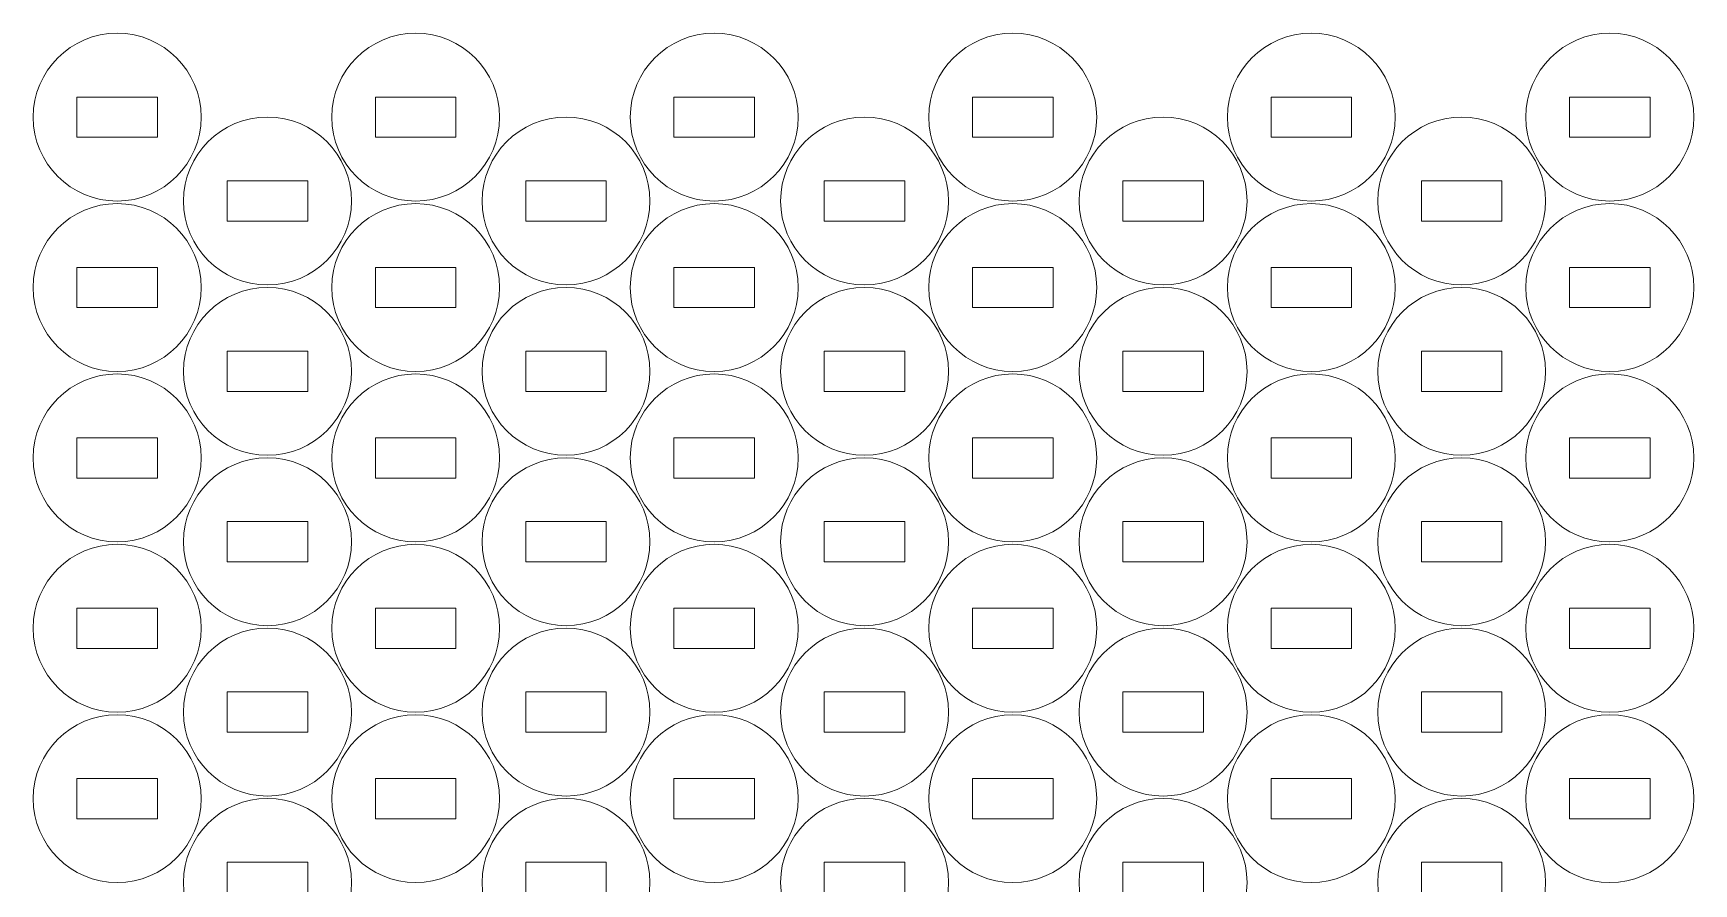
# Model space of a CAD drawing. Header units: millimetres. Extents: x -466 to 466, y -264 to 269.
# Drawn here: x 342.5 to 466.1, y 201.1 to 264.4 of the extents above; entities that cross this region are included whole.
import ezdxf

# ---------------------------------------------------------------- set-up
doc = ezdxf.new("R2010")
doc.units = ezdxf.units.MM
doc.header["$MEASUREMENT"] = 0
doc.layers.add('Camada 1', color=7, linetype='Continuous')

msp = doc.modelspace()

# ---------------------------------------------------------------- linework, layer by layer
at = {"layer": 'Camada 1', "lineweight": 20}
for points in [[(354.9573, 258.1489), (354.9573, 254.6971), (352.1591, 251.8989), (348.7073, 251.8989), (348.7073, 251.8989), (345.2555, 251.8989), (342.4573, 254.6971), (342.4573, 258.1489), (342.4573, 258.1489), (342.4573, 261.6007), (345.2555, 264.3989), (348.7073, 264.3989), (348.7073, 264.3989), (352.1591, 264.3989), (354.9573, 261.6007), (354.9573, 258.1489)], [(377.1824, 258.1489), (377.1824, 254.6971), (374.3842, 251.8989), (370.9324, 251.8989), (370.9324, 251.8989), (367.4806, 251.8989), (364.6824, 254.6971), (364.6824, 258.1489), (364.6824, 258.1489), (364.6824, 261.6007), (367.4806, 264.3989), (370.9324, 264.3989), (370.9324, 264.3989), (374.3842, 264.3989), (377.1824, 261.6007), (377.1824, 258.1489)], [(399.4075, 258.1489), (399.4075, 254.6971), (396.6093, 251.8989), (393.1575, 251.8989), (393.1575, 251.8989), (389.7057, 251.8989), (386.9075, 254.6971), (386.9075, 258.1489), (386.9075, 258.1489), (386.9075, 261.6007), (389.7057, 264.3989), (393.1575, 264.3989), (393.1575, 264.3989), (396.6093, 264.3989), (399.4075, 261.6007), (399.4075, 258.1489)], [(421.6326, 258.1489), (421.6326, 254.6971), (418.8344, 251.8989), (415.3826, 251.8989), (415.3826, 251.8989), (411.9308, 251.8989), (409.1326, 254.6971), (409.1326, 258.1489), (409.1326, 258.1489), (409.1326, 261.6007), (411.9308, 264.3989), (415.3826, 264.3989), (415.3826, 264.3989), (418.8344, 264.3989), (421.6326, 261.6007), (421.6326, 258.1489)], [(443.8577, 258.1489), (443.8577, 254.6971), (441.0595, 251.8989), (437.6077, 251.8989), (437.6077, 251.8989), (434.1559, 251.8989), (431.3577, 254.6971), (431.3577, 258.1489), (431.3577, 258.1489), (431.3577, 261.6007), (434.1559, 264.3989), (437.6077, 264.3989), (437.6077, 264.3989), (441.0595, 264.3989), (443.8577, 261.6007), (443.8577, 258.1489)], [(466.0828, 258.1489), (466.0828, 254.6971), (463.2846, 251.8989), (459.8328, 251.8989), (459.8328, 251.8989), (456.381, 251.8989), (453.5828, 254.6971), (453.5828, 258.1489), (453.5828, 258.1489), (453.5828, 261.6007), (456.381, 264.3989), (459.8328, 264.3989), (459.8328, 264.3989), (463.2846, 264.3989), (466.0828, 261.6007), (466.0828, 258.1489)], [(351.7073, 259.6489), (351.7073, 259.6489), (351.7073, 256.6489), (351.7073, 256.6489), (351.7073, 256.6489), (351.7073, 256.6489), (345.7073, 256.6489), (345.7073, 256.6489), (345.7073, 256.6489), (345.7073, 256.6489), (345.7073, 259.6489), (345.7073, 259.6489), (345.7073, 259.6489), (345.7073, 259.6489), (351.7073, 259.6489), (351.7073, 259.6489)], [(373.9324, 259.6489), (373.9324, 259.6489), (373.9324, 256.6489), (373.9324, 256.6489), (373.9324, 256.6489), (373.9324, 256.6489), (367.9324, 256.6489), (367.9324, 256.6489), (367.9324, 256.6489), (367.9324, 256.6489), (367.9324, 259.6489), (367.9324, 259.6489), (367.9324, 259.6489), (367.9324, 259.6489), (373.9324, 259.6489), (373.9324, 259.6489)], [(396.1575, 259.6489), (396.1575, 259.6489), (396.1575, 256.6489), (396.1575, 256.6489), (396.1575, 256.6489), (396.1575, 256.6489), (390.1575, 256.6489), (390.1575, 256.6489), (390.1575, 256.6489), (390.1575, 256.6489), (390.1575, 259.6489), (390.1575, 259.6489), (390.1575, 259.6489), (390.1575, 259.6489), (396.1575, 259.6489), (396.1575, 259.6489)], [(418.3826, 259.6489), (418.3826, 259.6489), (418.3826, 256.6489), (418.3826, 256.6489), (418.3826, 256.6489), (418.3826, 256.6489), (412.3826, 256.6489), (412.3826, 256.6489), (412.3826, 256.6489), (412.3826, 256.6489), (412.3826, 259.6489), (412.3826, 259.6489), (412.3826, 259.6489), (412.3826, 259.6489), (418.3826, 259.6489), (418.3826, 259.6489)], [(440.6077, 259.6489), (440.6077, 259.6489), (440.6077, 256.6489), (440.6077, 256.6489), (440.6077, 256.6489), (440.6077, 256.6489), (434.6077, 256.6489), (434.6077, 256.6489), (434.6077, 256.6489), (434.6077, 256.6489), (434.6077, 259.6489), (434.6077, 259.6489), (434.6077, 259.6489), (434.6077, 259.6489), (440.6077, 259.6489), (440.6077, 259.6489)], [(462.8328, 259.6489), (462.8328, 259.6489), (462.8328, 256.6489), (462.8328, 256.6489), (462.8328, 256.6489), (462.8328, 256.6489), (456.8328, 256.6489), (456.8328, 256.6489), (456.8328, 256.6489), (456.8328, 256.6489), (456.8328, 259.6489), (456.8328, 259.6489), (456.8328, 259.6489), (456.8328, 259.6489), (462.8328, 259.6489), (462.8328, 259.6489)], [(366.1493, 251.9047), (366.1493, 248.4529), (363.3511, 245.6547), (359.8993, 245.6547), (359.8993, 245.6547), (356.4475, 245.6547), (353.6493, 248.4529), (353.6493, 251.9047), (353.6493, 251.9047), (353.6493, 255.3565), (356.4475, 258.1547), (359.8993, 258.1547), (359.8993, 258.1547), (363.3511, 258.1547), (366.1493, 255.3565), (366.1493, 251.9047)], [(388.3744, 251.9047), (388.3744, 248.4529), (385.5762, 245.6547), (382.1244, 245.6547), (382.1244, 245.6547), (378.6726, 245.6547), (375.8744, 248.4529), (375.8744, 251.9047), (375.8744, 251.9047), (375.8744, 255.3565), (378.6726, 258.1547), (382.1244, 258.1547), (382.1244, 258.1547), (385.5762, 258.1547), (388.3744, 255.3565), (388.3744, 251.9047)], [(410.5995, 251.9047), (410.5995, 248.4529), (407.8013, 245.6547), (404.3495, 245.6547), (404.3495, 245.6547), (400.8977, 245.6547), (398.0995, 248.4529), (398.0995, 251.9047), (398.0995, 251.9047), (398.0995, 255.3565), (400.8977, 258.1547), (404.3495, 258.1547), (404.3495, 258.1547), (407.8013, 258.1547), (410.5995, 255.3565), (410.5995, 251.9047)], [(432.8246, 251.9047), (432.8246, 248.4529), (430.0264, 245.6547), (426.5746, 245.6547), (426.5746, 245.6547), (423.1228, 245.6547), (420.3246, 248.4529), (420.3246, 251.9047), (420.3246, 251.9047), (420.3246, 255.3565), (423.1228, 258.1547), (426.5746, 258.1547), (426.5746, 258.1547), (430.0264, 258.1547), (432.8246, 255.3565), (432.8246, 251.9047)], [(455.0497, 251.9047), (455.0497, 248.4529), (452.2515, 245.6547), (448.7997, 245.6547), (448.7997, 245.6547), (445.3479, 245.6547), (442.5497, 248.4529), (442.5497, 251.9047), (442.5497, 251.9047), (442.5497, 255.3565), (445.3479, 258.1547), (448.7997, 258.1547), (448.7997, 258.1547), (452.2515, 258.1547), (455.0497, 255.3565), (455.0497, 251.9047)], [(362.8993, 253.4047), (362.8993, 253.4047), (362.8993, 250.4047), (362.8993, 250.4047), (362.8993, 250.4047), (362.8993, 250.4047), (356.8993, 250.4047), (356.8993, 250.4047), (356.8993, 250.4047), (356.8993, 250.4047), (356.8993, 253.4047), (356.8993, 253.4047), (356.8993, 253.4047), (356.8993, 253.4047), (362.8993, 253.4047), (362.8993, 253.4047)], [(385.1244, 253.4047), (385.1244, 253.4047), (385.1244, 250.4047), (385.1244, 250.4047), (385.1244, 250.4047), (385.1244, 250.4047), (379.1244, 250.4047), (379.1244, 250.4047), (379.1244, 250.4047), (379.1244, 250.4047), (379.1244, 253.4047), (379.1244, 253.4047), (379.1244, 253.4047), (379.1244, 253.4047), (385.1244, 253.4047), (385.1244, 253.4047)], [(407.3495, 253.4047), (407.3495, 253.4047), (407.3495, 250.4047), (407.3495, 250.4047), (407.3495, 250.4047), (407.3495, 250.4047), (401.3495, 250.4047), (401.3495, 250.4047), (401.3495, 250.4047), (401.3495, 250.4047), (401.3495, 253.4047), (401.3495, 253.4047), (401.3495, 253.4047), (401.3495, 253.4047), (407.3495, 253.4047), (407.3495, 253.4047)], [(429.5746, 253.4047), (429.5746, 253.4047), (429.5746, 250.4047), (429.5746, 250.4047), (429.5746, 250.4047), (429.5746, 250.4047), (423.5746, 250.4047), (423.5746, 250.4047), (423.5746, 250.4047), (423.5746, 250.4047), (423.5746, 253.4047), (423.5746, 253.4047), (423.5746, 253.4047), (423.5746, 253.4047), (429.5746, 253.4047), (429.5746, 253.4047)], [(451.7997, 253.4047), (451.7997, 253.4047), (451.7997, 250.4047), (451.7997, 250.4047), (451.7997, 250.4047), (451.7997, 250.4047), (445.7997, 250.4047), (445.7997, 250.4047), (445.7997, 250.4047), (445.7997, 250.4047), (445.7997, 253.4047), (445.7997, 253.4047), (445.7997, 253.4047), (445.7997, 253.4047), (451.7997, 253.4047), (451.7997, 253.4047)], [(354.9573, 245.4637), (354.9573, 242.0119), (352.1591, 239.2137), (348.7073, 239.2137), (348.7073, 239.2137), (345.2555, 239.2137), (342.4573, 242.0119), (342.4573, 245.4637), (342.4573, 245.4637), (342.4573, 248.9155), (345.2555, 251.7137), (348.7073, 251.7137), (348.7073, 251.7137), (352.1591, 251.7137), (354.9573, 248.9155), (354.9573, 245.4637)], [(377.1824, 245.4637), (377.1824, 242.0119), (374.3842, 239.2137), (370.9324, 239.2137), (370.9324, 239.2137), (367.4806, 239.2137), (364.6824, 242.0119), (364.6824, 245.4637), (364.6824, 245.4637), (364.6824, 248.9155), (367.4806, 251.7137), (370.9324, 251.7137), (370.9324, 251.7137), (374.3842, 251.7137), (377.1824, 248.9155), (377.1824, 245.4637)], [(399.4075, 245.4637), (399.4075, 242.0119), (396.6093, 239.2137), (393.1575, 239.2137), (393.1575, 239.2137), (389.7057, 239.2137), (386.9075, 242.0119), (386.9075, 245.4637), (386.9075, 245.4637), (386.9075, 248.9155), (389.7057, 251.7137), (393.1575, 251.7137), (393.1575, 251.7137), (396.6093, 251.7137), (399.4075, 248.9155), (399.4075, 245.4637)], [(421.6326, 245.4637), (421.6326, 242.0119), (418.8344, 239.2137), (415.3826, 239.2137), (415.3826, 239.2137), (411.9308, 239.2137), (409.1326, 242.0119), (409.1326, 245.4637), (409.1326, 245.4637), (409.1326, 248.9155), (411.9308, 251.7137), (415.3826, 251.7137), (415.3826, 251.7137), (418.8344, 251.7137), (421.6326, 248.9155), (421.6326, 245.4637)], [(443.8577, 245.4637), (443.8577, 242.0119), (441.0595, 239.2137), (437.6077, 239.2137), (437.6077, 239.2137), (434.1559, 239.2137), (431.3577, 242.0119), (431.3577, 245.4637), (431.3577, 245.4637), (431.3577, 248.9155), (434.1559, 251.7137), (437.6077, 251.7137), (437.6077, 251.7137), (441.0595, 251.7137), (443.8577, 248.9155), (443.8577, 245.4637)], [(466.0828, 245.4637), (466.0828, 242.0119), (463.2846, 239.2137), (459.8328, 239.2137), (459.8328, 239.2137), (456.381, 239.2137), (453.5828, 242.0119), (453.5828, 245.4637), (453.5828, 245.4637), (453.5828, 248.9155), (456.381, 251.7137), (459.8328, 251.7137), (459.8328, 251.7137), (463.2846, 251.7137), (466.0828, 248.9155), (466.0828, 245.4637)], [(351.7073, 246.9637), (351.7073, 246.9637), (351.7073, 243.9637), (351.7073, 243.9637), (351.7073, 243.9637), (351.7073, 243.9637), (345.7073, 243.9637), (345.7073, 243.9637), (345.7073, 243.9637), (345.7073, 243.9637), (345.7073, 246.9637), (345.7073, 246.9637), (345.7073, 246.9637), (345.7073, 246.9637), (351.7073, 246.9637), (351.7073, 246.9637)], [(373.9324, 246.9637), (373.9324, 246.9637), (373.9324, 243.9637), (373.9324, 243.9637), (373.9324, 243.9637), (373.9324, 243.9637), (367.9324, 243.9637), (367.9324, 243.9637), (367.9324, 243.9637), (367.9324, 243.9637), (367.9324, 246.9637), (367.9324, 246.9637), (367.9324, 246.9637), (367.9324, 246.9637), (373.9324, 246.9637), (373.9324, 246.9637)], [(396.1575, 246.9637), (396.1575, 246.9637), (396.1575, 243.9637), (396.1575, 243.9637), (396.1575, 243.9637), (396.1575, 243.9637), (390.1575, 243.9637), (390.1575, 243.9637), (390.1575, 243.9637), (390.1575, 243.9637), (390.1575, 246.9637), (390.1575, 246.9637), (390.1575, 246.9637), (390.1575, 246.9637), (396.1575, 246.9637), (396.1575, 246.9637)], [(418.3826, 246.9637), (418.3826, 246.9637), (418.3826, 243.9637), (418.3826, 243.9637), (418.3826, 243.9637), (418.3826, 243.9637), (412.3826, 243.9637), (412.3826, 243.9637), (412.3826, 243.9637), (412.3826, 243.9637), (412.3826, 246.9637), (412.3826, 246.9637), (412.3826, 246.9637), (412.3826, 246.9637), (418.3826, 246.9637), (418.3826, 246.9637)], [(440.6077, 246.9637), (440.6077, 246.9637), (440.6077, 243.9637), (440.6077, 243.9637), (440.6077, 243.9637), (440.6077, 243.9637), (434.6077, 243.9637), (434.6077, 243.9637), (434.6077, 243.9637), (434.6077, 243.9637), (434.6077, 246.9637), (434.6077, 246.9637), (434.6077, 246.9637), (434.6077, 246.9637), (440.6077, 246.9637), (440.6077, 246.9637)], [(462.8328, 246.9637), (462.8328, 246.9637), (462.8328, 243.9637), (462.8328, 243.9637), (462.8328, 243.9637), (462.8328, 243.9637), (456.8328, 243.9637), (456.8328, 243.9637), (456.8328, 243.9637), (456.8328, 243.9637), (456.8328, 246.9637), (456.8328, 246.9637), (456.8328, 246.9637), (456.8328, 246.9637), (462.8328, 246.9637), (462.8328, 246.9637)], [(366.1493, 239.2195), (366.1493, 235.7677), (363.3511, 232.9695), (359.8993, 232.9695), (359.8993, 232.9695), (356.4475, 232.9695), (353.6493, 235.7677), (353.6493, 239.2195), (353.6493, 239.2195), (353.6493, 242.6713), (356.4475, 245.4695), (359.8993, 245.4695), (359.8993, 245.4695), (363.3511, 245.4695), (366.1493, 242.6713), (366.1493, 239.2195)], [(388.3744, 239.2195), (388.3744, 235.7677), (385.5762, 232.9695), (382.1244, 232.9695), (382.1244, 232.9695), (378.6726, 232.9695), (375.8744, 235.7677), (375.8744, 239.2195), (375.8744, 239.2195), (375.8744, 242.6713), (378.6726, 245.4695), (382.1244, 245.4695), (382.1244, 245.4695), (385.5762, 245.4695), (388.3744, 242.6713), (388.3744, 239.2195)], [(410.5995, 239.2195), (410.5995, 235.7677), (407.8013, 232.9695), (404.3495, 232.9695), (404.3495, 232.9695), (400.8977, 232.9695), (398.0995, 235.7677), (398.0995, 239.2195), (398.0995, 239.2195), (398.0995, 242.6713), (400.8977, 245.4695), (404.3495, 245.4695), (404.3495, 245.4695), (407.8013, 245.4695), (410.5995, 242.6713), (410.5995, 239.2195)], [(432.8246, 239.2195), (432.8246, 235.7677), (430.0264, 232.9695), (426.5746, 232.9695), (426.5746, 232.9695), (423.1228, 232.9695), (420.3246, 235.7677), (420.3246, 239.2195), (420.3246, 239.2195), (420.3246, 242.6713), (423.1228, 245.4695), (426.5746, 245.4695), (426.5746, 245.4695), (430.0264, 245.4695), (432.8246, 242.6713), (432.8246, 239.2195)], [(455.0497, 239.2195), (455.0497, 235.7677), (452.2515, 232.9695), (448.7997, 232.9695), (448.7997, 232.9695), (445.3479, 232.9695), (442.5497, 235.7677), (442.5497, 239.2195), (442.5497, 239.2195), (442.5497, 242.6713), (445.3479, 245.4695), (448.7997, 245.4695), (448.7997, 245.4695), (452.2515, 245.4695), (455.0497, 242.6713), (455.0497, 239.2195)], [(362.8993, 240.7195), (362.8993, 240.7195), (362.8993, 237.7195), (362.8993, 237.7195), (362.8993, 237.7195), (362.8993, 237.7195), (356.8993, 237.7195), (356.8993, 237.7195), (356.8993, 237.7195), (356.8993, 237.7195), (356.8993, 240.7195), (356.8993, 240.7195), (356.8993, 240.7195), (356.8993, 240.7195), (362.8993, 240.7195), (362.8993, 240.7195)], [(385.1244, 240.7195), (385.1244, 240.7195), (385.1244, 237.7195), (385.1244, 237.7195), (385.1244, 237.7195), (385.1244, 237.7195), (379.1244, 237.7195), (379.1244, 237.7195), (379.1244, 237.7195), (379.1244, 237.7195), (379.1244, 240.7195), (379.1244, 240.7195), (379.1244, 240.7195), (379.1244, 240.7195), (385.1244, 240.7195), (385.1244, 240.7195)], [(407.3495, 240.7195), (407.3495, 240.7195), (407.3495, 237.7195), (407.3495, 237.7195), (407.3495, 237.7195), (407.3495, 237.7195), (401.3495, 237.7195), (401.3495, 237.7195), (401.3495, 237.7195), (401.3495, 237.7195), (401.3495, 240.7195), (401.3495, 240.7195), (401.3495, 240.7195), (401.3495, 240.7195), (407.3495, 240.7195), (407.3495, 240.7195)], [(429.5746, 240.7195), (429.5746, 240.7195), (429.5746, 237.7195), (429.5746, 237.7195), (429.5746, 237.7195), (429.5746, 237.7195), (423.5746, 237.7195), (423.5746, 237.7195), (423.5746, 237.7195), (423.5746, 237.7195), (423.5746, 240.7195), (423.5746, 240.7195), (423.5746, 240.7195), (423.5746, 240.7195), (429.5746, 240.7195), (429.5746, 240.7195)], [(451.7997, 240.7195), (451.7997, 240.7195), (451.7997, 237.7195), (451.7997, 237.7195), (451.7997, 237.7195), (451.7997, 237.7195), (445.7997, 237.7195), (445.7997, 237.7195), (445.7997, 237.7195), (445.7997, 237.7195), (445.7997, 240.7195), (445.7997, 240.7195), (445.7997, 240.7195), (445.7997, 240.7195), (451.7997, 240.7195), (451.7997, 240.7195)], [(354.9573, 232.7785), (354.9573, 229.3267), (352.1591, 226.5285), (348.7073, 226.5285), (348.7073, 226.5285), (345.2555, 226.5285), (342.4573, 229.3267), (342.4573, 232.7785), (342.4573, 232.7785), (342.4573, 236.2303), (345.2555, 239.0285), (348.7073, 239.0285), (348.7073, 239.0285), (352.1591, 239.0285), (354.9573, 236.2303), (354.9573, 232.7785)], [(377.1824, 232.7785), (377.1824, 229.3267), (374.3842, 226.5285), (370.9324, 226.5285), (370.9324, 226.5285), (367.4806, 226.5285), (364.6824, 229.3267), (364.6824, 232.7785), (364.6824, 232.7785), (364.6824, 236.2303), (367.4806, 239.0285), (370.9324, 239.0285), (370.9324, 239.0285), (374.3842, 239.0285), (377.1824, 236.2303), (377.1824, 232.7785)], [(399.4075, 232.7785), (399.4075, 229.3267), (396.6093, 226.5285), (393.1575, 226.5285), (393.1575, 226.5285), (389.7057, 226.5285), (386.9075, 229.3267), (386.9075, 232.7785), (386.9075, 232.7785), (386.9075, 236.2303), (389.7057, 239.0285), (393.1575, 239.0285), (393.1575, 239.0285), (396.6093, 239.0285), (399.4075, 236.2303), (399.4075, 232.7785)], [(421.6326, 232.7785), (421.6326, 229.3267), (418.8344, 226.5285), (415.3826, 226.5285), (415.3826, 226.5285), (411.9308, 226.5285), (409.1326, 229.3267), (409.1326, 232.7785), (409.1326, 232.7785), (409.1326, 236.2303), (411.9308, 239.0285), (415.3826, 239.0285), (415.3826, 239.0285), (418.8344, 239.0285), (421.6326, 236.2303), (421.6326, 232.7785)], [(443.8577, 232.7785), (443.8577, 229.3267), (441.0595, 226.5285), (437.6077, 226.5285), (437.6077, 226.5285), (434.1559, 226.5285), (431.3577, 229.3267), (431.3577, 232.7785), (431.3577, 232.7785), (431.3577, 236.2303), (434.1559, 239.0285), (437.6077, 239.0285), (437.6077, 239.0285), (441.0595, 239.0285), (443.8577, 236.2303), (443.8577, 232.7785)], [(466.0828, 232.7785), (466.0828, 229.3267), (463.2846, 226.5285), (459.8328, 226.5285), (459.8328, 226.5285), (456.381, 226.5285), (453.5828, 229.3267), (453.5828, 232.7785), (453.5828, 232.7785), (453.5828, 236.2303), (456.381, 239.0285), (459.8328, 239.0285), (459.8328, 239.0285), (463.2846, 239.0285), (466.0828, 236.2303), (466.0828, 232.7785)], [(351.7073, 234.2785), (351.7073, 234.2785), (351.7073, 231.2785), (351.7073, 231.2785), (351.7073, 231.2785), (351.7073, 231.2785), (345.7073, 231.2785), (345.7073, 231.2785), (345.7073, 231.2785), (345.7073, 231.2785), (345.7073, 234.2785), (345.7073, 234.2785), (345.7073, 234.2785), (345.7073, 234.2785), (351.7073, 234.2785), (351.7073, 234.2785)], [(373.9324, 234.2785), (373.9324, 234.2785), (373.9324, 231.2785), (373.9324, 231.2785), (373.9324, 231.2785), (373.9324, 231.2785), (367.9324, 231.2785), (367.9324, 231.2785), (367.9324, 231.2785), (367.9324, 231.2785), (367.9324, 234.2785), (367.9324, 234.2785), (367.9324, 234.2785), (367.9324, 234.2785), (373.9324, 234.2785), (373.9324, 234.2785)], [(396.1575, 234.2785), (396.1575, 234.2785), (396.1575, 231.2785), (396.1575, 231.2785), (396.1575, 231.2785), (396.1575, 231.2785), (390.1575, 231.2785), (390.1575, 231.2785), (390.1575, 231.2785), (390.1575, 231.2785), (390.1575, 234.2785), (390.1575, 234.2785), (390.1575, 234.2785), (390.1575, 234.2785), (396.1575, 234.2785), (396.1575, 234.2785)], [(418.3826, 234.2785), (418.3826, 234.2785), (418.3826, 231.2785), (418.3826, 231.2785), (418.3826, 231.2785), (418.3826, 231.2785), (412.3826, 231.2785), (412.3826, 231.2785), (412.3826, 231.2785), (412.3826, 231.2785), (412.3826, 234.2785), (412.3826, 234.2785), (412.3826, 234.2785), (412.3826, 234.2785), (418.3826, 234.2785), (418.3826, 234.2785)], [(440.6077, 234.2785), (440.6077, 234.2785), (440.6077, 231.2785), (440.6077, 231.2785), (440.6077, 231.2785), (440.6077, 231.2785), (434.6077, 231.2785), (434.6077, 231.2785), (434.6077, 231.2785), (434.6077, 231.2785), (434.6077, 234.2785), (434.6077, 234.2785), (434.6077, 234.2785), (434.6077, 234.2785), (440.6077, 234.2785), (440.6077, 234.2785)], [(462.8328, 234.2785), (462.8328, 234.2785), (462.8328, 231.2785), (462.8328, 231.2785), (462.8328, 231.2785), (462.8328, 231.2785), (456.8328, 231.2785), (456.8328, 231.2785), (456.8328, 231.2785), (456.8328, 231.2785), (456.8328, 234.2785), (456.8328, 234.2785), (456.8328, 234.2785), (456.8328, 234.2785), (462.8328, 234.2785), (462.8328, 234.2785)], [(366.1493, 226.5343), (366.1493, 223.0825), (363.3511, 220.2843), (359.8993, 220.2843), (359.8993, 220.2843), (356.4475, 220.2843), (353.6493, 223.0825), (353.6493, 226.5343), (353.6493, 226.5343), (353.6493, 229.9861), (356.4475, 232.7843), (359.8993, 232.7843), (359.8993, 232.7843), (363.3511, 232.7843), (366.1493, 229.9861), (366.1493, 226.5343)], [(388.3744, 226.5343), (388.3744, 223.0825), (385.5762, 220.2843), (382.1244, 220.2843), (382.1244, 220.2843), (378.6726, 220.2843), (375.8744, 223.0825), (375.8744, 226.5343), (375.8744, 226.5343), (375.8744, 229.9861), (378.6726, 232.7843), (382.1244, 232.7843), (382.1244, 232.7843), (385.5762, 232.7843), (388.3744, 229.9861), (388.3744, 226.5343)], [(410.5995, 226.5343), (410.5995, 223.0825), (407.8013, 220.2843), (404.3495, 220.2843), (404.3495, 220.2843), (400.8977, 220.2843), (398.0995, 223.0825), (398.0995, 226.5343), (398.0995, 226.5343), (398.0995, 229.9861), (400.8977, 232.7843), (404.3495, 232.7843), (404.3495, 232.7843), (407.8013, 232.7843), (410.5995, 229.9861), (410.5995, 226.5343)], [(432.8246, 226.5343), (432.8246, 223.0825), (430.0264, 220.2843), (426.5746, 220.2843), (426.5746, 220.2843), (423.1228, 220.2843), (420.3246, 223.0825), (420.3246, 226.5343), (420.3246, 226.5343), (420.3246, 229.9861), (423.1228, 232.7843), (426.5746, 232.7843), (426.5746, 232.7843), (430.0264, 232.7843), (432.8246, 229.9861), (432.8246, 226.5343)], [(455.0497, 226.5343), (455.0497, 223.0825), (452.2515, 220.2843), (448.7997, 220.2843), (448.7997, 220.2843), (445.3479, 220.2843), (442.5497, 223.0825), (442.5497, 226.5343), (442.5497, 226.5343), (442.5497, 229.9861), (445.3479, 232.7843), (448.7997, 232.7843), (448.7997, 232.7843), (452.2515, 232.7843), (455.0497, 229.9861), (455.0497, 226.5343)], [(362.8993, 228.0343), (362.8993, 228.0343), (362.8993, 225.0343), (362.8993, 225.0343), (362.8993, 225.0343), (362.8993, 225.0343), (356.8993, 225.0343), (356.8993, 225.0343), (356.8993, 225.0343), (356.8993, 225.0343), (356.8993, 228.0343), (356.8993, 228.0343), (356.8993, 228.0343), (356.8993, 228.0343), (362.8993, 228.0343), (362.8993, 228.0343)], [(385.1244, 228.0343), (385.1244, 228.0343), (385.1244, 225.0343), (385.1244, 225.0343), (385.1244, 225.0343), (385.1244, 225.0343), (379.1244, 225.0343), (379.1244, 225.0343), (379.1244, 225.0343), (379.1244, 225.0343), (379.1244, 228.0343), (379.1244, 228.0343), (379.1244, 228.0343), (379.1244, 228.0343), (385.1244, 228.0343), (385.1244, 228.0343)], [(407.3495, 228.0343), (407.3495, 228.0343), (407.3495, 225.0343), (407.3495, 225.0343), (407.3495, 225.0343), (407.3495, 225.0343), (401.3495, 225.0343), (401.3495, 225.0343), (401.3495, 225.0343), (401.3495, 225.0343), (401.3495, 228.0343), (401.3495, 228.0343), (401.3495, 228.0343), (401.3495, 228.0343), (407.3495, 228.0343), (407.3495, 228.0343)], [(429.5746, 228.0343), (429.5746, 228.0343), (429.5746, 225.0343), (429.5746, 225.0343), (429.5746, 225.0343), (429.5746, 225.0343), (423.5746, 225.0343), (423.5746, 225.0343), (423.5746, 225.0343), (423.5746, 225.0343), (423.5746, 228.0343), (423.5746, 228.0343), (423.5746, 228.0343), (423.5746, 228.0343), (429.5746, 228.0343), (429.5746, 228.0343)], [(451.7997, 228.0343), (451.7997, 228.0343), (451.7997, 225.0343), (451.7997, 225.0343), (451.7997, 225.0343), (451.7997, 225.0343), (445.7997, 225.0343), (445.7997, 225.0343), (445.7997, 225.0343), (445.7997, 225.0343), (445.7997, 228.0343), (445.7997, 228.0343), (445.7997, 228.0343), (445.7997, 228.0343), (451.7997, 228.0343), (451.7997, 228.0343)], [(354.9573, 220.0933), (354.9573, 216.6415), (352.1591, 213.8433), (348.7073, 213.8433), (348.7073, 213.8433), (345.2555, 213.8433), (342.4573, 216.6415), (342.4573, 220.0933), (342.4573, 220.0933), (342.4573, 223.5451), (345.2555, 226.3433), (348.7073, 226.3433), (348.7073, 226.3433), (352.1591, 226.3433), (354.9573, 223.5451), (354.9573, 220.0933)], [(377.1824, 220.0933), (377.1824, 216.6415), (374.3842, 213.8433), (370.9324, 213.8433), (370.9324, 213.8433), (367.4806, 213.8433), (364.6824, 216.6415), (364.6824, 220.0933), (364.6824, 220.0933), (364.6824, 223.5451), (367.4806, 226.3433), (370.9324, 226.3433), (370.9324, 226.3433), (374.3842, 226.3433), (377.1824, 223.5451), (377.1824, 220.0933)], [(399.4075, 220.0933), (399.4075, 216.6415), (396.6093, 213.8433), (393.1575, 213.8433), (393.1575, 213.8433), (389.7057, 213.8433), (386.9075, 216.6415), (386.9075, 220.0933), (386.9075, 220.0933), (386.9075, 223.5451), (389.7057, 226.3433), (393.1575, 226.3433), (393.1575, 226.3433), (396.6093, 226.3433), (399.4075, 223.5451), (399.4075, 220.0933)], [(421.6326, 220.0933), (421.6326, 216.6415), (418.8344, 213.8433), (415.3826, 213.8433), (415.3826, 213.8433), (411.9308, 213.8433), (409.1326, 216.6415), (409.1326, 220.0933), (409.1326, 220.0933), (409.1326, 223.5451), (411.9308, 226.3433), (415.3826, 226.3433), (415.3826, 226.3433), (418.8344, 226.3433), (421.6326, 223.5451), (421.6326, 220.0933)], [(443.8577, 220.0933), (443.8577, 216.6415), (441.0595, 213.8433), (437.6077, 213.8433), (437.6077, 213.8433), (434.1559, 213.8433), (431.3577, 216.6415), (431.3577, 220.0933), (431.3577, 220.0933), (431.3577, 223.5451), (434.1559, 226.3433), (437.6077, 226.3433), (437.6077, 226.3433), (441.0595, 226.3433), (443.8577, 223.5451), (443.8577, 220.0933)], [(466.0828, 220.0933), (466.0828, 216.6415), (463.2846, 213.8433), (459.8328, 213.8433), (459.8328, 213.8433), (456.381, 213.8433), (453.5828, 216.6415), (453.5828, 220.0933), (453.5828, 220.0933), (453.5828, 223.5451), (456.381, 226.3433), (459.8328, 226.3433), (459.8328, 226.3433), (463.2846, 226.3433), (466.0828, 223.5451), (466.0828, 220.0933)], [(351.7073, 221.5933), (351.7073, 221.5933), (351.7073, 218.5933), (351.7073, 218.5933), (351.7073, 218.5933), (351.7073, 218.5933), (345.7073, 218.5933), (345.7073, 218.5933), (345.7073, 218.5933), (345.7073, 218.5933), (345.7073, 221.5933), (345.7073, 221.5933), (345.7073, 221.5933), (345.7073, 221.5933), (351.7073, 221.5933), (351.7073, 221.5933)], [(373.9324, 221.5933), (373.9324, 221.5933), (373.9324, 218.5933), (373.9324, 218.5933), (373.9324, 218.5933), (373.9324, 218.5933), (367.9324, 218.5933), (367.9324, 218.5933), (367.9324, 218.5933), (367.9324, 218.5933), (367.9324, 221.5933), (367.9324, 221.5933), (367.9324, 221.5933), (367.9324, 221.5933), (373.9324, 221.5933), (373.9324, 221.5933)], [(396.1575, 221.5933), (396.1575, 221.5933), (396.1575, 218.5933), (396.1575, 218.5933), (396.1575, 218.5933), (396.1575, 218.5933), (390.1575, 218.5933), (390.1575, 218.5933), (390.1575, 218.5933), (390.1575, 218.5933), (390.1575, 221.5933), (390.1575, 221.5933), (390.1575, 221.5933), (390.1575, 221.5933), (396.1575, 221.5933), (396.1575, 221.5933)], [(418.3826, 221.5933), (418.3826, 221.5933), (418.3826, 218.5933), (418.3826, 218.5933), (418.3826, 218.5933), (418.3826, 218.5933), (412.3826, 218.5933), (412.3826, 218.5933), (412.3826, 218.5933), (412.3826, 218.5933), (412.3826, 221.5933), (412.3826, 221.5933), (412.3826, 221.5933), (412.3826, 221.5933), (418.3826, 221.5933), (418.3826, 221.5933)], [(440.6077, 221.5933), (440.6077, 221.5933), (440.6077, 218.5933), (440.6077, 218.5933), (440.6077, 218.5933), (440.6077, 218.5933), (434.6077, 218.5933), (434.6077, 218.5933), (434.6077, 218.5933), (434.6077, 218.5933), (434.6077, 221.5933), (434.6077, 221.5933), (434.6077, 221.5933), (434.6077, 221.5933), (440.6077, 221.5933), (440.6077, 221.5933)], [(462.8328, 221.5933), (462.8328, 221.5933), (462.8328, 218.5933), (462.8328, 218.5933), (462.8328, 218.5933), (462.8328, 218.5933), (456.8328, 218.5933), (456.8328, 218.5933), (456.8328, 218.5933), (456.8328, 218.5933), (456.8328, 221.5933), (456.8328, 221.5933), (456.8328, 221.5933), (456.8328, 221.5933), (462.8328, 221.5933), (462.8328, 221.5933)], [(366.1493, 213.8491), (366.1493, 210.3973), (363.3511, 207.5991), (359.8993, 207.5991), (359.8993, 207.5991), (356.4475, 207.5991), (353.6493, 210.3973), (353.6493, 213.8491), (353.6493, 213.8491), (353.6493, 217.3009), (356.4475, 220.0991), (359.8993, 220.0991), (359.8993, 220.0991), (363.3511, 220.0991), (366.1493, 217.3009), (366.1493, 213.8491)], [(388.3744, 213.8491), (388.3744, 210.3973), (385.5762, 207.5991), (382.1244, 207.5991), (382.1244, 207.5991), (378.6726, 207.5991), (375.8744, 210.3973), (375.8744, 213.8491), (375.8744, 213.8491), (375.8744, 217.3009), (378.6726, 220.0991), (382.1244, 220.0991), (382.1244, 220.0991), (385.5762, 220.0991), (388.3744, 217.3009), (388.3744, 213.8491)], [(410.5995, 213.8491), (410.5995, 210.3973), (407.8013, 207.5991), (404.3495, 207.5991), (404.3495, 207.5991), (400.8977, 207.5991), (398.0995, 210.3973), (398.0995, 213.8491), (398.0995, 213.8491), (398.0995, 217.3009), (400.8977, 220.0991), (404.3495, 220.0991), (404.3495, 220.0991), (407.8013, 220.0991), (410.5995, 217.3009), (410.5995, 213.8491)], [(432.8246, 213.8491), (432.8246, 210.3973), (430.0264, 207.5991), (426.5746, 207.5991), (426.5746, 207.5991), (423.1228, 207.5991), (420.3246, 210.3973), (420.3246, 213.8491), (420.3246, 213.8491), (420.3246, 217.3009), (423.1228, 220.0991), (426.5746, 220.0991), (426.5746, 220.0991), (430.0264, 220.0991), (432.8246, 217.3009), (432.8246, 213.8491)], [(455.0497, 213.8491), (455.0497, 210.3973), (452.2515, 207.5991), (448.7997, 207.5991), (448.7997, 207.5991), (445.3479, 207.5991), (442.5497, 210.3973), (442.5497, 213.8491), (442.5497, 213.8491), (442.5497, 217.3009), (445.3479, 220.0991), (448.7997, 220.0991), (448.7997, 220.0991), (452.2515, 220.0991), (455.0497, 217.3009), (455.0497, 213.8491)], [(362.8993, 215.3491), (362.8993, 215.3491), (362.8993, 212.3491), (362.8993, 212.3491), (362.8993, 212.3491), (362.8993, 212.3491), (356.8993, 212.3491), (356.8993, 212.3491), (356.8993, 212.3491), (356.8993, 212.3491), (356.8993, 215.3491), (356.8993, 215.3491), (356.8993, 215.3491), (356.8993, 215.3491), (362.8993, 215.3491), (362.8993, 215.3491)], [(385.1244, 215.3491), (385.1244, 215.3491), (385.1244, 212.3491), (385.1244, 212.3491), (385.1244, 212.3491), (385.1244, 212.3491), (379.1244, 212.3491), (379.1244, 212.3491), (379.1244, 212.3491), (379.1244, 212.3491), (379.1244, 215.3491), (379.1244, 215.3491), (379.1244, 215.3491), (379.1244, 215.3491), (385.1244, 215.3491), (385.1244, 215.3491)], [(407.3495, 215.3491), (407.3495, 215.3491), (407.3495, 212.3491), (407.3495, 212.3491), (407.3495, 212.3491), (407.3495, 212.3491), (401.3495, 212.3491), (401.3495, 212.3491), (401.3495, 212.3491), (401.3495, 212.3491), (401.3495, 215.3491), (401.3495, 215.3491), (401.3495, 215.3491), (401.3495, 215.3491), (407.3495, 215.3491), (407.3495, 215.3491)], [(429.5746, 215.3491), (429.5746, 215.3491), (429.5746, 212.3491), (429.5746, 212.3491), (429.5746, 212.3491), (429.5746, 212.3491), (423.5746, 212.3491), (423.5746, 212.3491), (423.5746, 212.3491), (423.5746, 212.3491), (423.5746, 215.3491), (423.5746, 215.3491), (423.5746, 215.3491), (423.5746, 215.3491), (429.5746, 215.3491), (429.5746, 215.3491)], [(451.7997, 215.3491), (451.7997, 215.3491), (451.7997, 212.3491), (451.7997, 212.3491), (451.7997, 212.3491), (451.7997, 212.3491), (445.7997, 212.3491), (445.7997, 212.3491), (445.7997, 212.3491), (445.7997, 212.3491), (445.7997, 215.3491), (445.7997, 215.3491), (445.7997, 215.3491), (445.7997, 215.3491), (451.7997, 215.3491), (451.7997, 215.3491)], [(354.9573, 207.4081), (354.9573, 203.9563), (352.1591, 201.1581), (348.7073, 201.1581), (348.7073, 201.1581), (345.2555, 201.1581), (342.4573, 203.9563), (342.4573, 207.4081), (342.4573, 207.4081), (342.4573, 210.8599), (345.2555, 213.6581), (348.7073, 213.6581), (348.7073, 213.6581), (352.1591, 213.6581), (354.9573, 210.8599), (354.9573, 207.4081)], [(377.1824, 207.4081), (377.1824, 203.9563), (374.3842, 201.1581), (370.9324, 201.1581), (370.9324, 201.1581), (367.4806, 201.1581), (364.6824, 203.9563), (364.6824, 207.4081), (364.6824, 207.4081), (364.6824, 210.8599), (367.4806, 213.6581), (370.9324, 213.6581), (370.9324, 213.6581), (374.3842, 213.6581), (377.1824, 210.8599), (377.1824, 207.4081)], [(399.4075, 207.4081), (399.4075, 203.9563), (396.6093, 201.1581), (393.1575, 201.1581), (393.1575, 201.1581), (389.7057, 201.1581), (386.9075, 203.9563), (386.9075, 207.4081), (386.9075, 207.4081), (386.9075, 210.8599), (389.7057, 213.6581), (393.1575, 213.6581), (393.1575, 213.6581), (396.6093, 213.6581), (399.4075, 210.8599), (399.4075, 207.4081)], [(421.6326, 207.4081), (421.6326, 203.9563), (418.8344, 201.1581), (415.3826, 201.1581), (415.3826, 201.1581), (411.9308, 201.1581), (409.1326, 203.9563), (409.1326, 207.4081), (409.1326, 207.4081), (409.1326, 210.8599), (411.9308, 213.6581), (415.3826, 213.6581), (415.3826, 213.6581), (418.8344, 213.6581), (421.6326, 210.8599), (421.6326, 207.4081)], [(443.8577, 207.4081), (443.8577, 203.9563), (441.0595, 201.1581), (437.6077, 201.1581), (437.6077, 201.1581), (434.1559, 201.1581), (431.3577, 203.9563), (431.3577, 207.4081), (431.3577, 207.4081), (431.3577, 210.8599), (434.1559, 213.6581), (437.6077, 213.6581), (437.6077, 213.6581), (441.0595, 213.6581), (443.8577, 210.8599), (443.8577, 207.4081)], [(466.0828, 207.4081), (466.0828, 203.9563), (463.2846, 201.1581), (459.8328, 201.1581), (459.8328, 201.1581), (456.381, 201.1581), (453.5828, 203.9563), (453.5828, 207.4081), (453.5828, 207.4081), (453.5828, 210.8599), (456.381, 213.6581), (459.8328, 213.6581), (459.8328, 213.6581), (463.2846, 213.6581), (466.0828, 210.8599), (466.0828, 207.4081)], [(351.7073, 208.9081), (351.7073, 208.9081), (351.7073, 205.9081), (351.7073, 205.9081), (351.7073, 205.9081), (351.7073, 205.9081), (345.7073, 205.9081), (345.7073, 205.9081), (345.7073, 205.9081), (345.7073, 205.9081), (345.7073, 208.9081), (345.7073, 208.9081), (345.7073, 208.9081), (345.7073, 208.9081), (351.7073, 208.9081), (351.7073, 208.9081)], [(373.9324, 208.9081), (373.9324, 208.9081), (373.9324, 205.9081), (373.9324, 205.9081), (373.9324, 205.9081), (373.9324, 205.9081), (367.9324, 205.9081), (367.9324, 205.9081), (367.9324, 205.9081), (367.9324, 205.9081), (367.9324, 208.9081), (367.9324, 208.9081), (367.9324, 208.9081), (367.9324, 208.9081), (373.9324, 208.9081), (373.9324, 208.9081)], [(396.1575, 208.9081), (396.1575, 208.9081), (396.1575, 205.9081), (396.1575, 205.9081), (396.1575, 205.9081), (396.1575, 205.9081), (390.1575, 205.9081), (390.1575, 205.9081), (390.1575, 205.9081), (390.1575, 205.9081), (390.1575, 208.9081), (390.1575, 208.9081), (390.1575, 208.9081), (390.1575, 208.9081), (396.1575, 208.9081), (396.1575, 208.9081)], [(418.3826, 208.9081), (418.3826, 208.9081), (418.3826, 205.9081), (418.3826, 205.9081), (418.3826, 205.9081), (418.3826, 205.9081), (412.3826, 205.9081), (412.3826, 205.9081), (412.3826, 205.9081), (412.3826, 205.9081), (412.3826, 208.9081), (412.3826, 208.9081), (412.3826, 208.9081), (412.3826, 208.9081), (418.3826, 208.9081), (418.3826, 208.9081)], [(440.6077, 208.9081), (440.6077, 208.9081), (440.6077, 205.9081), (440.6077, 205.9081), (440.6077, 205.9081), (440.6077, 205.9081), (434.6077, 205.9081), (434.6077, 205.9081), (434.6077, 205.9081), (434.6077, 205.9081), (434.6077, 208.9081), (434.6077, 208.9081), (434.6077, 208.9081), (434.6077, 208.9081), (440.6077, 208.9081), (440.6077, 208.9081)], [(462.8328, 208.9081), (462.8328, 208.9081), (462.8328, 205.9081), (462.8328, 205.9081), (462.8328, 205.9081), (462.8328, 205.9081), (456.8328, 205.9081), (456.8328, 205.9081), (456.8328, 205.9081), (456.8328, 205.9081), (456.8328, 208.9081), (456.8328, 208.9081), (456.8328, 208.9081), (456.8328, 208.9081), (462.8328, 208.9081), (462.8328, 208.9081)], [(366.1493, 201.1639), (366.1493, 197.7121), (363.3511, 194.9139), (359.8993, 194.9139), (359.8993, 194.9139), (356.4475, 194.9139), (353.6493, 197.7121), (353.6493, 201.1639), (353.6493, 201.1639), (353.6493, 204.6157), (356.4475, 207.4139), (359.8993, 207.4139), (359.8993, 207.4139), (363.3511, 207.4139), (366.1493, 204.6157), (366.1493, 201.1639)], [(388.3744, 201.1639), (388.3744, 197.7121), (385.5762, 194.9139), (382.1244, 194.9139), (382.1244, 194.9139), (378.6726, 194.9139), (375.8744, 197.7121), (375.8744, 201.1639), (375.8744, 201.1639), (375.8744, 204.6157), (378.6726, 207.4139), (382.1244, 207.4139), (382.1244, 207.4139), (385.5762, 207.4139), (388.3744, 204.6157), (388.3744, 201.1639)], [(410.5995, 201.1639), (410.5995, 197.7121), (407.8013, 194.9139), (404.3495, 194.9139), (404.3495, 194.9139), (400.8977, 194.9139), (398.0995, 197.7121), (398.0995, 201.1639), (398.0995, 201.1639), (398.0995, 204.6157), (400.8977, 207.4139), (404.3495, 207.4139), (404.3495, 207.4139), (407.8013, 207.4139), (410.5995, 204.6157), (410.5995, 201.1639)], [(432.8246, 201.1639), (432.8246, 197.7121), (430.0264, 194.9139), (426.5746, 194.9139), (426.5746, 194.9139), (423.1228, 194.9139), (420.3246, 197.7121), (420.3246, 201.1639), (420.3246, 201.1639), (420.3246, 204.6157), (423.1228, 207.4139), (426.5746, 207.4139), (426.5746, 207.4139), (430.0264, 207.4139), (432.8246, 204.6157), (432.8246, 201.1639)], [(455.0497, 201.1639), (455.0497, 197.7121), (452.2515, 194.9139), (448.7997, 194.9139), (448.7997, 194.9139), (445.3479, 194.9139), (442.5497, 197.7121), (442.5497, 201.1639), (442.5497, 201.1639), (442.5497, 204.6157), (445.3479, 207.4139), (448.7997, 207.4139), (448.7997, 207.4139), (452.2515, 207.4139), (455.0497, 204.6157), (455.0497, 201.1639)], [(362.8993, 202.6639), (362.8993, 202.6639), (362.8993, 199.6639), (362.8993, 199.6639), (362.8993, 199.6639), (362.8993, 199.6639), (356.8993, 199.6639), (356.8993, 199.6639), (356.8993, 199.6639), (356.8993, 199.6639), (356.8993, 202.6639), (356.8993, 202.6639), (356.8993, 202.6639), (356.8993, 202.6639), (362.8993, 202.6639), (362.8993, 202.6639)], [(385.1244, 202.6639), (385.1244, 202.6639), (385.1244, 199.6639), (385.1244, 199.6639), (385.1244, 199.6639), (385.1244, 199.6639), (379.1244, 199.6639), (379.1244, 199.6639), (379.1244, 199.6639), (379.1244, 199.6639), (379.1244, 202.6639), (379.1244, 202.6639), (379.1244, 202.6639), (379.1244, 202.6639), (385.1244, 202.6639), (385.1244, 202.6639)], [(407.3495, 202.6639), (407.3495, 202.6639), (407.3495, 199.6639), (407.3495, 199.6639), (407.3495, 199.6639), (407.3495, 199.6639), (401.3495, 199.6639), (401.3495, 199.6639), (401.3495, 199.6639), (401.3495, 199.6639), (401.3495, 202.6639), (401.3495, 202.6639), (401.3495, 202.6639), (401.3495, 202.6639), (407.3495, 202.6639), (407.3495, 202.6639)], [(429.5746, 202.6639), (429.5746, 202.6639), (429.5746, 199.6639), (429.5746, 199.6639), (429.5746, 199.6639), (429.5746, 199.6639), (423.5746, 199.6639), (423.5746, 199.6639), (423.5746, 199.6639), (423.5746, 199.6639), (423.5746, 202.6639), (423.5746, 202.6639), (423.5746, 202.6639), (423.5746, 202.6639), (429.5746, 202.6639), (429.5746, 202.6639)], [(451.7997, 202.6639), (451.7997, 202.6639), (451.7997, 199.6639), (451.7997, 199.6639), (451.7997, 199.6639), (451.7997, 199.6639), (445.7997, 199.6639), (445.7997, 199.6639), (445.7997, 199.6639), (445.7997, 199.6639), (445.7997, 202.6639), (445.7997, 202.6639), (445.7997, 202.6639), (445.7997, 202.6639), (451.7997, 202.6639), (451.7997, 202.6639)]]:
    msp.add_open_spline(points, degree=3, knots=[0, 0, 0, 0, 0.2, 0.2, 0.2, 0.2, 0.4, 0.4, 0.4, 0.4, 0.6, 0.6, 0.6, 0.6, 1, 1, 1, 1], dxfattribs=at)

doc.saveas('drawing.dxf')
